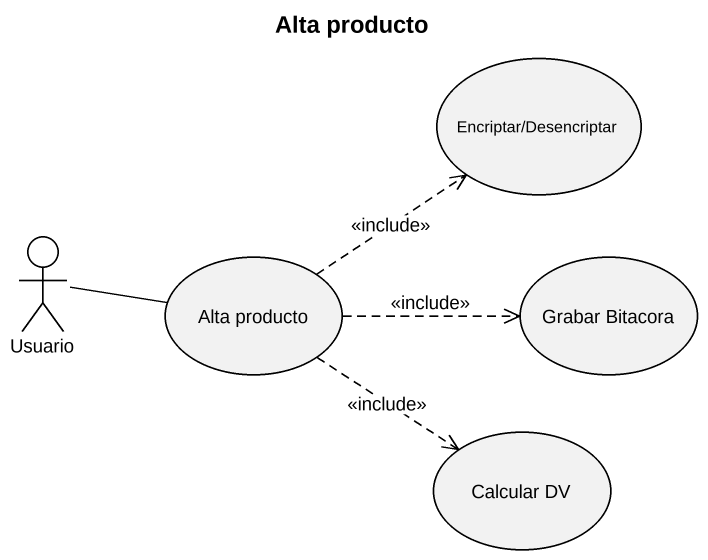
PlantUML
@startuml
title Alta producto
usecase "Encriptar/Desencriptar" as Encriptar_Desencriptar
actor Usuario
usecase "Alta producto" as Alta_producto
usecase "Grabar Bitacora" as Grabar_Bitacora
usecase "Calcular DV" as Calcular_DV
Usuario -right- Alta_producto
Alta_producto .up.> Encriptar_Desencriptar : <<include>>
Alta_producto .right.> Grabar_Bitacora : <<include>>
Alta_producto ..> Calcular_DV : <<include>>
@enduml
